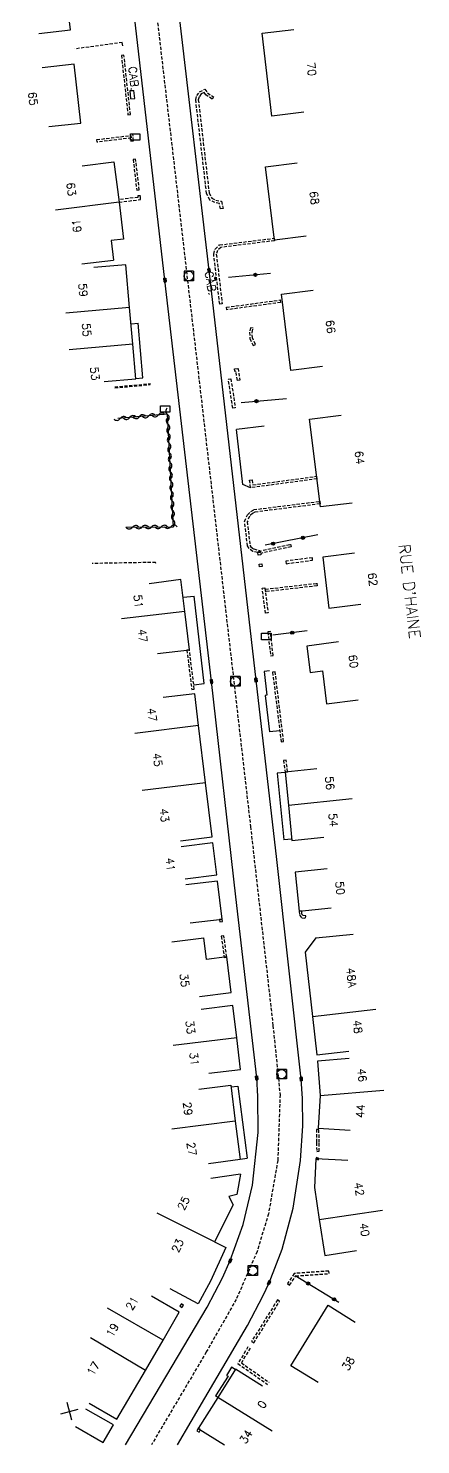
# Model space of a CAD drawing. Header units: millimetres. Extents: x 139000 to 140000, y 124000 to 124885.
# Drawn here: x 139506.9 to 139568.3, y 124000 to 124221.3 of the extents above; entities that cross this region are included whole.
import ezdxf
from ezdxf.enums import TextEntityAlignment as Align

# ---------------------------------------------------------------- set-up
doc = ezdxf.new("R2010")
doc.units = ezdxf.units.MM
doc.linetypes.add('DASHED', pattern=[0.75, 0.5, -0.25])
doc.layers.get('0').update_dxf_attribs({"linetype": 'CONTINUOUS'})
for name, color, linetype in [('W0001', 6, 'DASHED'), ('W0008', 7, 'CONTINUOUS'), ('W0100', 7, 'CONTINUOUS'), ('W0105', 7, 'CONTINUOUS'), ('W0112', 1, 'DASHED'), ('W0310', 3, 'CONTINUOUS'), ('W0322', 7, 'CONTINUOUS'), ('W0400', 7, 'CONTINUOUS'), ('W0420', 7, 'CONTINUOUS'), ('W0984', 7, 'CONTINUOUS'), ('W0989', 7, 'CONTINUOUS'), ('W0991', 7, 'CONTINUOUS'), ('W1102', 7, 'CONTINUOUS'), ('W1471', 7, 'CONTINUOUS')]:
    doc.layers.add(name, color=color, linetype=linetype)
doc.styles.get("Standard").update_dxf_attribs({"font": 'romans.shx', "width": 0.85})

# ---------------------------------------------------------------- blocks, each defined once
blk = doc.blocks.new('t322o')
at = {"color": 0, "linetype": 'Continuous'}
for radius in [0.25, 0.15]:
    blk.add_circle((0, 0), radius, dxfattribs=at)
blk = doc.blocks.new('T400')
for p, q in [((-0.15, 0.3), (0.15, 0.3)), ((-0.15, -0.25), (-0.15, 0.3)), ((-0.15, 0.15), (0.15, 0.15)), ((-0.15, 0), (0.15, 0)), ((0.15, 0.3), (0.15, -0.25)), ((-0.15, -0.15), (0.15, -0.15)), ((-0.15, -0.25), (-0.15, -0.3)), ((-0.15, -0.3), (0.15, -0.3)), ((0.15, -0.3), (0.15, -0.25))]:
    blk.add_line(p, q)
blk = doc.blocks.new('T420')
for p, q in [((0.75, 0.75), (-0.75, 0.75)), ((-0.75, 0.75), (-0.75, -0.75)), ((0.75, 0.75), (0.75, -0.75)), ((0.75, -0.75), (-0.75, -0.75))]:
    blk.add_line(p, q)
blk.add_ellipse((0, 0), major_axis=(-0.53, 0.53), ratio=1, start_param=3.926991, end_param=10.210176)
blk = doc.blocks.new('t991o')
at = {"color": 0, "linetype": 'Continuous'}
for p, q in [((-1, 1), (1, -1)), ((-1, -1), (1, 1))]:
    blk.add_line(p, q, dxfattribs=at)
blk = doc.blocks.new('t310o')
at = {"color": 0, "linetype": 'Continuous'}
for centre, start, end in [((-0.5, 0.38), 216.8699, 323.1304), ((0.5, -0.37), 36.8699, 143.1303)]:
    blk.add_arc(centre, 0.625, start, end, dxfattribs=at)
blk = doc.blocks.new('T1471')
at = {"color": 0, "linetype": 'Continuous', "flags": 128}
blk.add_lwpolyline([(-0.75, -0.5), (-0.75, 0.5), (0.75, 0.5), (0.75, -0.5), (-0.75, -0.5)], dxfattribs=at)

msp = doc.modelspace()

# ---------------------------------------------------------------- linework, layer by layer
at = {"layer": 'W0001'}
msp.add_lwpolyline([(139517.77, 124301.74), (139520.65, 124277.85), (139525.93, 124232.54), (139533.8, 124164.73), (139541.66, 124096.55), (139545.17, 124065.46), (139546.27, 124054.67), (139545.92, 124044.4), (139544.46, 124036.07), (139542.68, 124030.16), (139539.42, 124022.7), (139534.75, 124014.49), (139526.18, 124000)], dxfattribs=at)
at = {"layer": 'W0008'}
for points in [[(139522.14, 124000), (139534.86, 124021.48), (139537.27, 124026.07), (139538.49, 124028.75), (139540.49, 124034.41), (139541.97, 124040.52), (139542.86, 124048.77), (139542.82, 124054.4), (139542.62, 124057.29), (139539.38, 124085.58), (139535.56, 124119.24), (139528.28, 124181.95), (139523.68, 124221.75), (139517.81, 124272.28), (139514.3, 124301.29)], [(139530.22, 124000), (139534.52, 124007.26), (139541.21, 124018.62), (139543.65, 124023.33), (139544.56, 124025.3), (139546.58, 124030.56), (139548.32, 124036.97), (139549.48, 124044.39), (139549.82, 124049.79), (139549.77, 124054.07), (139549.58, 124057.12), (139545.78, 124091.4), (139542.52, 124119.46), (139535.18, 124183.44), (139530.43, 124223.97), (139524.71, 124273.25), (139524.71, 124273.19), (139521.32, 124302.2)]]:
    msp.add_lwpolyline(points, dxfattribs=at)
at = {"layer": 'W0100'}
for p, q in [((139522.83, 124211.54), (139523.42, 124211.58)), ((139522.97, 124210.27), (139522.83, 124211.54)), ((139515.28, 124184.47), (139520.25, 124185.05)), ((139536.26, 124182.37), (139536.07, 124182.33)), ((139536.33, 124181.94), (139536.26, 124182.37)), ((139529.38, 124078.57), (139534.34, 124079.19)), ((139551.89, 124079.16), (139557.69, 124079.76)), ((139540.08, 124042.28), (139535.43, 124041.59))]:
    msp.add_line(p, q, dxfattribs=at)
for points in [[(139508.55, 124220.44), (139513.51, 124221.04), (139511.89, 124234.48), (139506.92, 124233.88)], [(139549.98, 124208.17), (139545.01, 124207.57), (139543.46, 124220.52), (139548.43, 124221.11)], [(139510.15, 124205.91), (139515.12, 124206.47), (139514.08, 124215.66), (139509.11, 124215.09)], [(139522.97, 124210.27), (139523.56, 124210.31), (139523.42, 124211.58)], [(139515.35, 124199.79), (139520.31, 124200.42), (139521.11, 124194.11), (139521.78, 124188.34), (139519.89, 124188.12), (139520.25, 124185.05)], [(139550.37, 124188.8), (139545.41, 124188.18), (139543.98, 124199.63), (139548.94, 124200.25)], [(139518.77, 124166.08), (139523.75, 124166.52), (139523.27, 124171.94), (139522.75, 124177.65), (139522.16, 124184.34), (139517.18, 124183.9)], [(139536.33, 124181.94), (139536.15, 124181.9), (139536.07, 124182.33)], [(139552.93, 124168.45), (139547.97, 124167.83), (139546.48, 124179.76), (139551.44, 124180.38)], [(139557.55, 124147.11), (139552.59, 124146.5), (139550.89, 124160.2), (139555.85, 124160.82)], [(139557.9, 124139.27), (139552.94, 124138.66), (139553.92, 124130.71), (139558.89, 124131.32)], [(139527.14, 124123.62), (139532.1, 124124.2), (139531.41, 124130.19), (139530.75, 124135.16), (139525.8, 124134.5)], [(139555.42, 124125.42), (139550.46, 124124.76), (139551, 124120.64), (139552.89, 124120.89), (139553.51, 124115.74), (139558.48, 124116.35)], [(139530.71, 124094.36), (139535.67, 124094.96), (139534.64, 124103.41), (139533.52, 124112.33), (139532.95, 124117.32), (139527.98, 124116.75)], [(139552.02, 124105.57), (139547.05, 124105.07), (139547.57, 124099.93), (139548.13, 124094.41), (139553.1, 124094.91)], [(139531.42, 124088.41), (139536.39, 124089.01), (139535.78, 124094.01), (139530.82, 124093.41)], [(139553.62, 124089.94), (139548.65, 124089.43), (139549.27, 124083.34), (139554.25, 124083.85)], [(139532.24, 124081.53), (139537.2, 124082.12), (139536.5, 124088.06), (139531.54, 124087.48)], [(139533.67, 124070.02), (139538.63, 124070.65), (139537.94, 124076.19), (139534.76, 124075.79), (139534.34, 124079.19)], [(139551.89, 124079.16), (139550.19, 124076.93), (139551.32, 124066.89), (139552.04, 124060.88), (139557, 124061.47)], [(139535.15, 124058.02), (139540.11, 124058.62), (139539.52, 124063.56), (139538.88, 124068.61), (139533.92, 124067.98)], [(139557.09, 124060.31), (139552.11, 124059.9), (139552.55, 124054.56), (139552.24, 124049.43), (139557.24, 124049.13)], [(139533.6, 124055.54), (139538.56, 124056.16), (139539.26, 124050.52), (139540.05, 124044.56), (139535.09, 124043.9)], [(139556.88, 124044.38), (139551.89, 124044.65), (139551.65, 124040.2), (139552.4, 124035.16), (139553.26, 124029.56), (139558.2, 124030.32)], [(139540.08, 124042.28), (139539.53, 124039.07), (139538.29, 124038.78), (139538.92, 124037.49), (139536.01, 124031.68), (139537.82, 124030.8), (139535.42, 124025.56), (139533.48, 124021.98), (139529.09, 124024.37)], [(139516.45, 124006.51), (139520.75, 124003.97), (139525.25, 124011.57), (139527.98, 124016.34), (139530.51, 124020.68), (139526.19, 124023.2)], [(139552.21, 124009.71), (139547.96, 124012.33), (139553.78, 124021.77), (139558.04, 124019.15)], [(139543.53, 124009.16), (139539.29, 124011.81), (139536.53, 124007.39), (139533.5, 124002.55), (139537.57, 124000)], [(139514.32, 124002.83), (139518.65, 124000.34), (139520.23, 124003.08), (139515.89, 124005.57)]]:
    msp.add_lwpolyline(points, dxfattribs=at)
at = {"layer": 'W0105'}
for p, q in [((139522.99, 124175.11), (139524.09, 124175.2)), ((139524.82, 124166.65), (139524.09, 124175.2)), ((139523.75, 124166.55), (139524.82, 124166.65)), ((139543.81, 124159.13), (139539.44, 124158.62)), ((139531.11, 124132.38), (139532.85, 124132.58)), ((139534.42, 124118.91), (139532.85, 124132.58)), ((139544.62, 124120.89), (139543.81, 124120.8)), ((139532.79, 124118.72), (139534.42, 124118.91)), ((139546.24, 124111.53), (139544.62, 124111.34)), ((139547.05, 124105.03), (139545.82, 124104.9)), ((139545.82, 124104.9), (139546.88, 124094.47)), ((139548.11, 124094.59), (139546.88, 124094.47)), ((139538.6, 124055.89), (139539.68, 124056.03)), ((139539.68, 124056.03), (139541.14, 124044.76)), ((139540.04, 124044.62), (139541.14, 124044.76)), ((139539.26, 124011.76), (139538.67, 124012.11)), ((139536.54, 124007.39), (139536.19, 124007.61)), ((139536.19, 124007.61), (139536.19, 124007.61))]:
    msp.add_line(p, q, dxfattribs=at)
for points in [[(139541.67, 124149.5), (139540.46, 124150.01), (139539.44, 124158.62)], [(139543.81, 124120.8), (139544.23, 124117.11), (139543.94, 124117.06), (139544.62, 124111.34)], [(139538.67, 124012.11), (139537.91, 124010.82), (139538.14, 124010.72), (139536.19, 124007.61)]]:
    msp.add_lwpolyline(points, dxfattribs=at)
at = {"layer": 'W0112'}
for p, q in [((139521.87, 124217.08), (139521.47, 124217.04)), ((139522.89, 124207.8), (139521.87, 124217.08)), ((139534.94, 124211.18), (139535.89, 124210.55)), ((139517.68, 124203.49), (139517.63, 124203.89)), ((139523.01, 124204.14), (139517.68, 124203.49)), ((139523.27, 124204.73), (139522.87, 124204.7)), ((139523.35, 124203.7), (139523.27, 124204.73)), ((139523.7, 124200.82), (139523.31, 124200.78)), ((139524.27, 124196.02), (139523.7, 124200.82)), ((139521.1, 124194.12), (139524.48, 124194.51)), ((139524.48, 124194.51), (139524.44, 124195.11)), ((139536.83, 124187.43), (139545.35, 124188.48)), ((139546.36, 124178.45), (139537.94, 124177.3)), ((139537.94, 124177.3), (139537.89, 124177.69)), ((139541.56, 124172.8), (139542.07, 124171.72)), ((139539.13, 124168.07), (139539.71, 124168.15)), ((139539.71, 124168.15), (139540, 124166.33)), ((139520.44, 124165.26), (139525.95, 124165.76)), ((139538.18, 124166.48), (139538.58, 124166.54)), ((139538.89, 124161.94), (139538.18, 124166.48)), ((139541.68, 124149.49), (139541.52, 124150.68)), ((139552.04, 124150.9), (139541.68, 124149.49)), ((139542.17, 124146.08), (139552.48, 124147.38)), ((139551.37, 124138.18), (139551.32, 124138.57)), ((139543.01, 124137.56), (139543.41, 124137.6)), ((139543.06, 124137.16), (139543.01, 124137.56)), ((139547.23, 124137.63), (139551.37, 124138.18)), ((139543.99, 124133.66), (139552.02, 124134.57)), ((139552.02, 124134.57), (139552.07, 124134.17)), ((139543.49, 124133.8), (139543.88, 124133.85)), ((139544, 124129.89), (139543.49, 124133.8)), ((139544.37, 124126.98), (139544.8, 124123.22)), ((139532.1, 124124.2), (139531.7, 124124.15)), ((139532.87, 124118.05), (139532.1, 124124.2)), ((139544.8, 124123.22), (139545.2, 124123.27)), ((139545.11, 124120.67), (139546.44, 124109.82)), ((139546.44, 124109.82), (139546.83, 124109.87)), ((139546.83, 124106.91), (139547.05, 124105.07)), ((139547.05, 124105.07), (139547.45, 124105.12)), ((139537.2, 124082.12), (139536.8, 124082.05)), ((139537.26, 124081.74), (139537.2, 124082.12)), ((139549.67, 124082.3), (139550.23, 124082.24)), ((139537.49, 124079.48), (139537.09, 124079.43)), ((139537.94, 124076.18), (139537.49, 124079.48)), ((139552.35, 124049.26), (139551.95, 124049.26)), ((139551.95, 124049.26), (139551.98, 124047.2)), ((139552.38, 124047.21), (139552.35, 124049.26)), ((139551.98, 124047.2), (139552.01, 124045.82)), ((139551.96, 124044.86), (139551.89, 124044.65)), ((139551.89, 124044.65), (139552.27, 124044.52)), ((139548.5, 124026.74), (139547.43, 124025.16)), ((139553.9, 124027.13), (139548.5, 124026.74)), ((139531.16, 124021.74), (139530.86, 124022)), ((139530.9, 124021.43), (139531.16, 124021.74)), ((139545.87, 124022.62), (139541.82, 124016.11)), ((139541.82, 124016.11), (139542.16, 124015.9)), ((139533.5, 124002.56), (139533.27, 124002.16)), ((139533.27, 124002.16), (139533.61, 124001.96))]:
    msp.add_line(p, q, dxfattribs=at)
for points in [[(139521.7, 124218.56), (139521.62, 124219.06), (139514.18, 124218.05)], [(139521.47, 124217.04), (139522.5, 124207.75), (139522.89, 124207.8)], [(139536.96, 124193.07), (139536.79, 124193.91), (139536.1, 124194.04), (139535.3, 124194.43), (139534.79, 124195.46), (139533.09, 124210.15), (139533.27, 124210.76), (139533.7, 124211.34), (139534.52, 124211.78), (139534.94, 124211.18)], [(139535.89, 124210.55), (139535.67, 124210.22), (139534.66, 124210.89), (139534.4, 124211.26), (139533.96, 124211.03), (139533.63, 124210.59), (139533.5, 124210.12), (139535.18, 124195.57), (139535.6, 124194.73), (139536.23, 124194.42), (139537.13, 124194.25)], [(139517.63, 124203.89), (139522.96, 124204.54), (139523.01, 124204.14)], [(139522.87, 124204.7), (139522.95, 124203.67), (139523.35, 124203.7)], [(139523.31, 124200.78), (139523.87, 124195.98), (139524.27, 124196.02)], [(139524.05, 124194.86), (139521.06, 124194.52), (139521.1, 124194.12)], [(139524.44, 124195.11), (139524.04, 124195.08), (139524.05, 124194.86)], [(139537.13, 124194.25), (139537.36, 124193.15), (139536.96, 124193.07)], [(139536.84, 124178.18), (139535.9, 124186.01), (139536.15, 124186.79), (139536.83, 124187.43)], [(139545.35, 124188.48), (139545.4, 124188.09), (139537.01, 124187.05), (139536.5, 124186.57), (139536.31, 124185.97)], [(139536.31, 124185.97), (139537.23, 124178.23), (139536.84, 124178.18)], [(139537.89, 124177.69), (139546.31, 124178.84), (139546.36, 124178.45)], [(139541.65, 124174.5), (139541.52, 124173.79), (139541.56, 124172.8)], [(139541.92, 124173.76), (139542.05, 124174.43), (139541.65, 124174.5)], [(139542.07, 124171.72), (139542.43, 124171.89), (139541.96, 124172.9), (139541.92, 124173.76)], [(139539.38, 124167.7), (139539.19, 124167.67), (139539.13, 124168.07)], [(139540, 124166.33), (139539.61, 124166.27), (139539.38, 124167.7)], [(139520.46, 124165.1), (139525.98, 124165.61), (139525.95, 124165.76)], [(139538.58, 124166.54), (139539.28, 124162), (139538.89, 124161.94)], [(139541.52, 124150.68), (139541.92, 124150.73), (139542.02, 124149.94)], [(139542.02, 124149.94), (139551.98, 124151.29), (139552.04, 124150.9)], [(139552.48, 124147.38), (139552.53, 124146.98), (139542.31, 124145.69), (139541.98, 124145.48), (139541.5, 124145.04), (139541.15, 124144.19), (139541.57, 124140.54), (139541.73, 124140.27), (139542.18, 124139.93), (139543.13, 124139.69), (139543.19, 124139.4), (139542.9, 124139.36), (139542.91, 124139.56)], [(139547.99, 124140.27), (139543.29, 124139.24), (139543.28, 124139.01), (139542.87, 124138.95), (139542.79, 124139.37), (139542.01, 124139.56), (139541.43, 124140), (139541.18, 124140.4), (139540.74, 124144.25), (139541.17, 124145.27), (139541.73, 124145.8), (139542.17, 124146.08)], [(139542.91, 124139.56), (139547.9, 124140.66), (139547.99, 124140.27)], [(139551.32, 124138.57), (139547.18, 124138.03), (139547.23, 124137.63)], [(139526.84, 124137.67), (139526.83, 124137.84), (139516.89, 124137.66)], [(139543.41, 124137.6), (139543.46, 124137.21), (139543.06, 124137.16)], [(139552.07, 124134.17), (139544.04, 124133.26), (139543.99, 124133.66)], [(139543.88, 124133.85), (139544.4, 124129.94), (139544, 124129.89)], [(139545.2, 124123.27), (139544.76, 124127.02), (139544.37, 124126.98)], [(139531.7, 124124.15), (139532.47, 124118), (139532.87, 124118.05)], [(139546.83, 124109.87), (139545.51, 124120.72), (139545.11, 124120.67)], [(139547.45, 124105.12), (139547.23, 124106.95), (139546.83, 124106.91)], [(139549.7, 124082.88), (139549.68, 124083.36), (139549.28, 124083.34)], [(139549.28, 124083.34), (139549.3, 124082.73), (139549.67, 124082.3)], [(139536.8, 124082.05), (139536.87, 124081.68), (139537.26, 124081.74)], [(139550.23, 124082.24), (139550.28, 124082.63), (139549.88, 124082.68), (139549.7, 124082.88)], [(139537.09, 124079.43), (139537.54, 124076.13), (139537.94, 124076.18)], [(139552.01, 124045.82), (139552.41, 124045.83), (139552.38, 124047.21)], [(139552.27, 124044.52), (139552.34, 124044.73), (139551.96, 124044.86)], [(139547.43, 124025.16), (139547.76, 124024.94), (139548.72, 124026.36)], [(139548.72, 124026.36), (139553.93, 124026.73), (139553.9, 124027.13)], [(139530.86, 124022), (139530.6, 124021.7), (139530.9, 124021.43)], [(139542.16, 124015.9), (139546.21, 124022.41), (139545.87, 124022.62)], [(139541.26, 124015.29), (139539.7, 124012.67), (139544.32, 124009.42)], [(139541.61, 124015.09), (139540.23, 124012.78), (139544.55, 124009.74)], [(139533.61, 124001.96), (139533.85, 124002.35), (139533.5, 124002.56)]]:
    msp.add_lwpolyline(points, dxfattribs=at)
at = {"layer": 'W0310'}
msp.add_lwpolyline([(139522.19, 124143.32), (139529.63, 124143.4), (139528.69, 124161.01), (139520.93, 124160.3)], dxfattribs=at)
at = {"layer": 'W0322'}
for p, q in [((139544.77, 124182.99), (139538.2, 124182.35)), ((139540.21, 124162.82), (139547.26, 124163.45)), ((139552.17, 124142.14), (139543.97, 124140.51)), ((139550.53, 124127.14), (139545.17, 124126.47)), ((139548.64, 124026.42), (139555.45, 124022.25))]:
    msp.add_line(p, q, dxfattribs=at)
at = {"layer": 'W1102'}
for p, q in [((139521.11, 124194.11), (139511.18, 124192.86)), ((139522.75, 124177.65), (139512.79, 124176.75)), ((139523.27, 124171.94), (139513.31, 124171.06)), ((139531.41, 124130.19), (139521.48, 124129.04)), ((139533.52, 124112.33), (139523.6, 124111.09)), ((139534.64, 124103.41), (139524.71, 124102.19)), ((139547.57, 124099.93), (139557.52, 124100.94)), ((139551.32, 124066.89), (139561.26, 124068.02)), ((139539.52, 124063.56), (139529.59, 124062.37)), ((139552.55, 124054.56), (139562.51, 124055.38)), ((139539.26, 124050.52), (139529.34, 124049.29)), ((139536.01, 124031.68), (139527.07, 124036.16)), ((139552.4, 124035.16), (139562.29, 124036.63)), ((139527.98, 124016.34), (139519.31, 124021.32)), ((139525.25, 124011.57), (139516.65, 124016.67)), ((139545.02, 124002.1), (139536.53, 124007.39))]:
    msp.add_line(p, q, dxfattribs=at)

# ---------------------------------------------------------------- block references
at = {"layer": 'W0310'}
for p, rotation in [((139521.29, 124160.33), 185.2843594892639), ((139522.78, 124160.47), 185.2843594892639), ((139524.28, 124160.61), 185.2843594892639), ((139525.77, 124160.74), 185.2843594892639), ((139527.27, 124160.88), 185.2843594892639), ((139528.69, 124160.94), 93.0686549437695), ((139528.77, 124159.44), 93.0686549437695), ((139528.85, 124157.95), 93.0686549437695), ((139528.93, 124156.45), 93.0686549437695), ((139529.01, 124154.95), 93.0686549437695), ((139529.09, 124153.45), 93.0686549437695), ((139529.17, 124151.95), 93.0686549437695), ((139529.25, 124150.46), 93.0686549437695), ((139529.33, 124148.96), 93.0686549437695), ((139529.41, 124147.46), 93.0686549437695), ((139529.49, 124145.96), 93.0686549437695), ((139529.57, 124144.46), 93.0686549437695), ((139523.19, 124143.33), 0.6779665019832409), ((139524.69, 124143.35), 0.6779665019832409), ((139526.19, 124143.36), 0.6779665019832409), ((139527.69, 124143.38), 0.6779665019832409), ((139529.19, 124143.4), 0.6779665019832409)]:
    msp.add_blockref('t310o', p, dxfattribs=dict(at, rotation=rotation))
at = {"layer": 'W0322'}
for p, rotation in [((139542.41, 124182.76), 185.5673661992012), ((139542.58, 124163.03), 5.113701557562236), ((139545.18, 124140.76), 191.2183642890801), ((139549.83, 124141.68), 191.2183642890801), ((139548.17, 124126.85), 187.1540058891977), ((139550.67, 124025.18), 328.5157073775271), ((139554.72, 124022.7), 328.5157073775271)]:
    msp.add_blockref('t322o', p, dxfattribs=dict(at, rotation=rotation))
at = {"layer": 'W0400'}
for p, rotation in [((139535.18, 124183.44), 186.5479965209961), ((139528.28, 124181.95), 6.618293762075256), ((139535.56, 124119.24), 6.480438232107489), ((139542.52, 124119.46), 186.6239013671875), ((139542.62, 124057.29), 3.847831727476589), ((139549.58, 124057.12), 183.5729522705078), ((139538.49, 124028.75), 335.3372497570882), ((139544.56, 124025.3), 155.2174072265625)]:
    msp.add_blockref('T400', p, dxfattribs=dict(at, rotation=rotation))
at = {"layer": 'W0420'}
for p in [(139532.02, 124182.57), (139539.29, 124119.25), (139546.51, 124057.88), (139542, 124027.2)]:
    msp.add_blockref('T420', p, dxfattribs=at)
at = {"layer": 'W0991', "rotation": 60.07683197573818}
msp.add_blockref('t991o', (139513.37, 124005.2), dxfattribs=at)
at = {"layer": 'W1471'}
for p in [(139523.63, 124204.3), (139528.32, 124161.79), (139544.12, 124126.26)]:
    msp.add_blockref('T1471', p, dxfattribs=at)

# ---------------------------------------------------------------- texts
at = {"layer": 'W0984'}
for rotation, p in [(276.4267, (139523.4, 124213.46)), (279.9752, (139535.44, 124181.48))]:
    msp.add_text('CAB.', height=1.25, rotation=rotation, dxfattribs=at).set_placement(p, align=Align.MIDDLE)
at = {"layer": 'W0989'}
msp.add_text("RUE D'HAINE", height=1.75, rotation=276.5719, dxfattribs=at).set_placement((139566.55, 124133.32), align=Align.MIDDLE)
at = {"layer": 'W0991'}
for s, rotation, p in [('70', 276.827, (139551.19, 124214.88)), ('65', 276.4693, (139507.65, 124210.28)), ('63', 277.2032, (139513.65, 124196.14)), ('68', 277.1321, (139551.64, 124194.78)), ('61', 96.6542, (139514.49, 124190.41)), ('59', 275.0875, (139515.48, 124180.38)), ('55', 275.1906, (139516.04, 124174.16)), ('66', 277.0934, (139554.17, 124174.66)), ('53', 277.6462, (139517.33, 124167.33)), ('64', 277.0569, (139558.69, 124154.21)), ('62', 277.0662, (139560.76, 124135.18)), ('51', 277.5888, (139524.14, 124131.75)), ('47', 276.5664, (139524.8, 124126.39)), ('60', 277.498, (139557.74, 124122.38)), ('47', 276.5659, (139526.28, 124114.03)), ('45', 277.1364, (139527.14, 124107)), ('56', 275.82, (139554.04, 124103.35)), ('43', 276.9796, (139528.21, 124098.34)), ('54', 275.7845, (139554.59, 124097.59)), ('41', 276.8845, (139529.14, 124090.67)), ('50', 275.8532, (139555.66, 124086.95)), ('35', 277.1275, (139531.34, 124072.55)), ('48A', 276.459, (139557.43, 124072.98)), ('33', 277.1945, (139532.26, 124065.21)), ('48', 276.7754, (139558.41, 124065.28)), ('31', 276.859, (139532.87, 124060.25)), ('46', 274.6975, (139559.11, 124057.74)), ('29', 277.0722, (139531.85, 124052.48)), ('44', 86.6503, (139558.84, 124052.1)), ('27', 277.5295, (139532.46, 124046.2)), ('42', 278.447, (139558.64, 124039.92)), ('25', 63.4077, (139531.2, 124037.72)), ('40', 278.7664, (139559.48, 124033.59)), ('23', 65.4092, (139530.26, 124031.09)), ('21', 59.8049, (139523.15, 124022.09)), ('19', 60.1717, (139520.07, 124017.91)), ('17', 59.3857, (139517.09, 124011.88)), ('38', 58.3287, (139556.95, 124012.68)), ('0', 57.9063, (139543.47, 124006.28)), ('34', 57.9063, (139540.95, 124001.25))]:
    msp.add_text(s, height=1.25, rotation=rotation, dxfattribs=at).set_placement(p, align=Align.MIDDLE)

doc.saveas('drawing.dxf')
